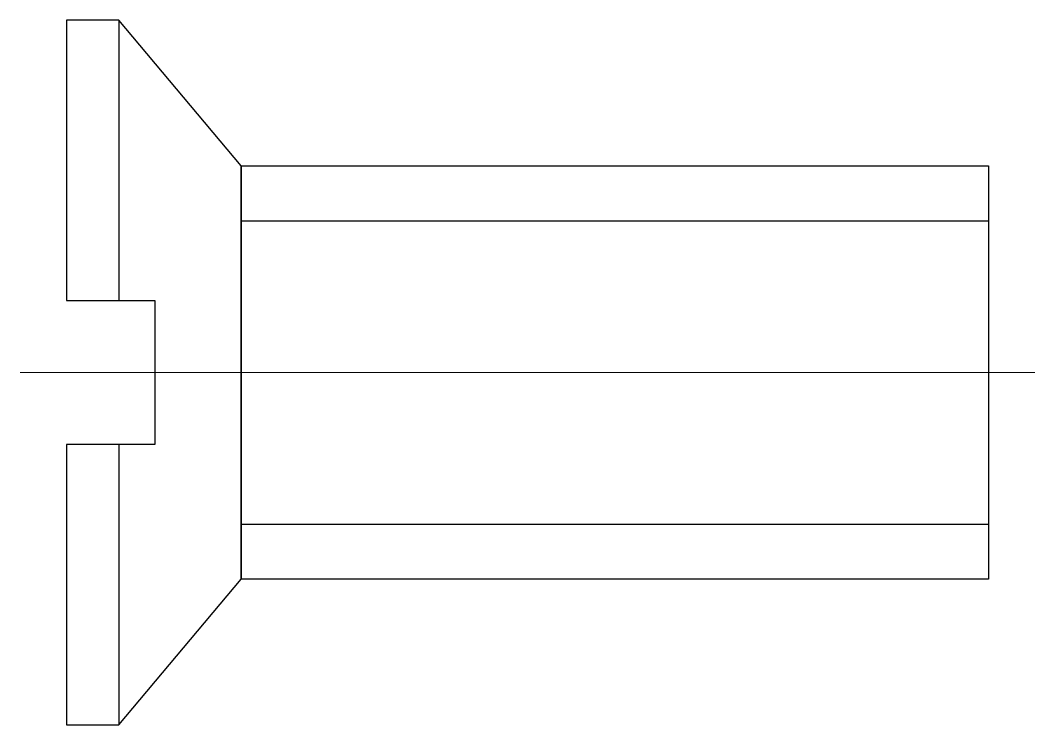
# Model space of a CAD drawing. Header units: inches. Extents: x 3.555 to 3.83, y 3.502 to 3.693.
import ezdxf

# ---------------------------------------------------------------- set-up
doc = ezdxf.new("R2010")
doc.units = ezdxf.units.IN
doc.header["$MEASUREMENT"] = 0
doc.linetypes.add('CENTER', pattern=[2, 1.25, -0.25, 0.25, -0.25])
doc.linetypes.add('HIDDEN', pattern=[0.375, 0.25, -0.125])
doc.layers.add('TB_Center', color=3, linetype='CENTER')
doc.layers.add('TB_Hidden', color=1, linetype='HIDDEN')

# ---------------------------------------------------------------- blocks, each defined once
blk = doc.blocks.new('*U30')
for p, q in [((0.04741, 0.056), (0.04741, -0.056)), ((0.01426, -0.0195), (0.01426, -0.0955))]:
    blk.add_line(p, q)
for points in [[(0.01426, 0.0955), (0, 0.0955), (0, 0.0195), (0.024, 0.0195), (0.024, -0.0195), (0, -0.0195), (0, -0.0955), (0.01426, -0.0955), (0.04741, -0.056), (0.04741, 0.056), (0.01426, 0.0955), (0.01426, 0.0195)], [(0.04741, 0.056), (0.25, 0.056), (0.25, -0.056), (0.04741, -0.056)]]:
    blk.add_lwpolyline(points)
at = {"layer": 'TB_Center', "linetype": 'CENTER', "lineweight": 0}
blk.add_line((-0.0125, 0), (0.2625, 0), dxfattribs=at)
at = {"layer": 'TB_Hidden'}
for p, q in [((0.04741, 0.0411), (0.25, 0.0411)), ((0.04741, -0.0411), (0.25, -0.0411))]:
    blk.add_line(p, q, dxfattribs=at)

msp = doc.modelspace()

# ---------------------------------------------------------------- block references
msp.add_blockref('*U30', (3.56716, 3.59755))

doc.saveas('drawing.dxf')
